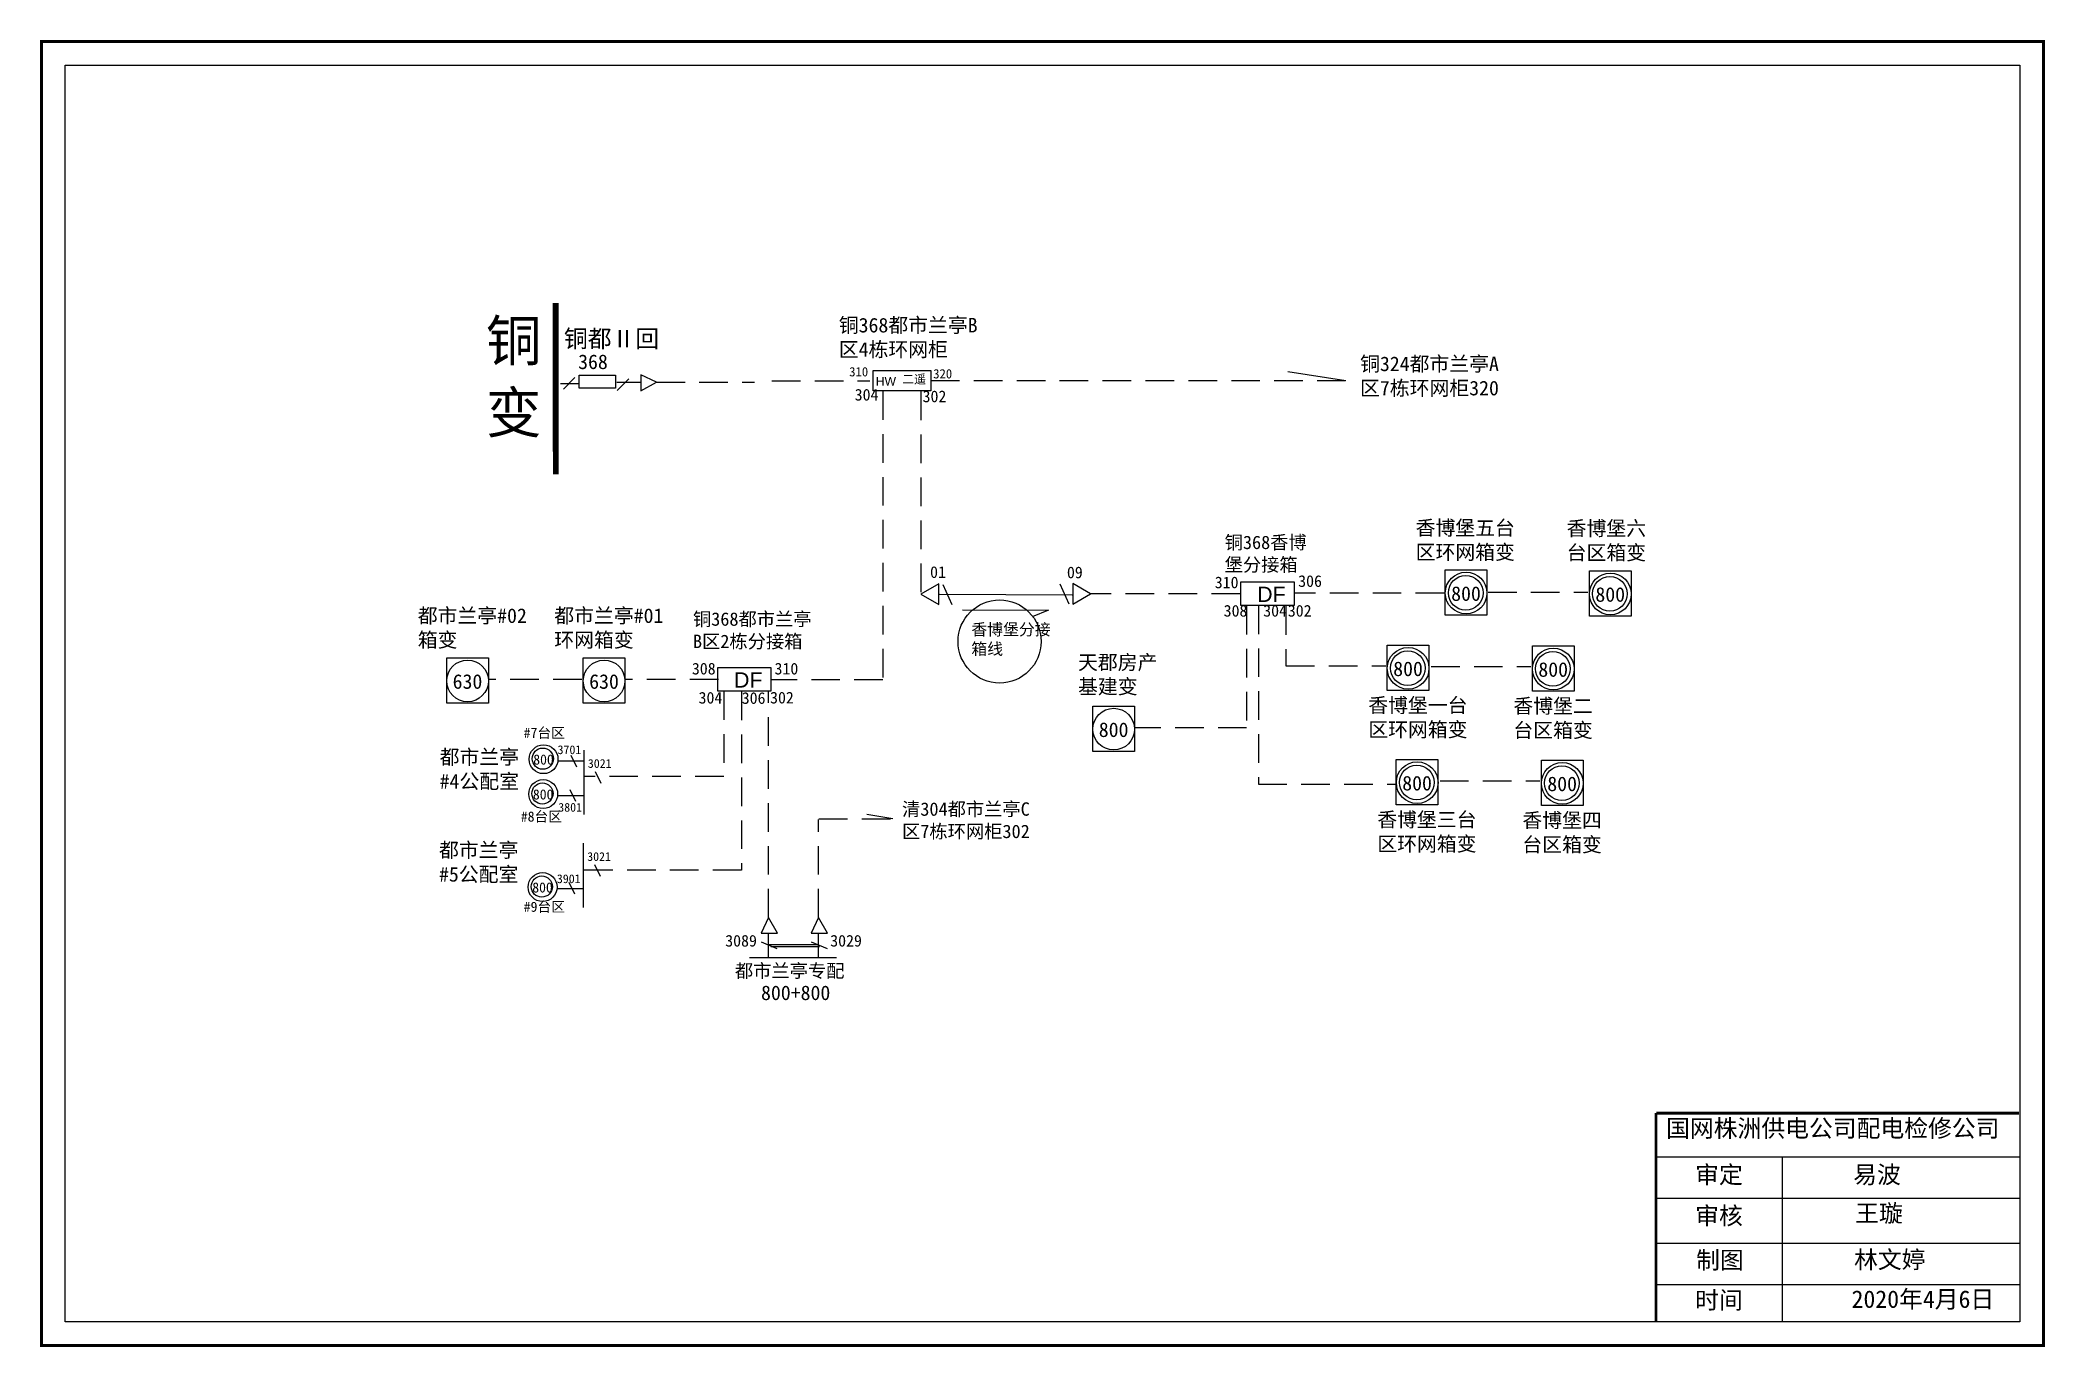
# Model space of a CAD drawing. Extents: x 0 to 344, y 0 to 224.
import ezdxf

# ---------------------------------------------------------------- set-up
doc = ezdxf.new("R2010")
doc.units = 0
doc.header["$LTSCALE"] = 0.774411
doc.linetypes.add('ACAD_ISO02W100', pattern=[15, 12, -3])
doc.linetypes.add('DASHED2', pattern=[9.525, 6.35, -3.175])
doc.layers.get('0').update_dxf_attribs({"linetype": 'CONTINUOUS'})
doc.styles.get("Standard").update_dxf_attribs({"font": '', "height": 2.5})
doc.styles.add('字体', font='', dxfattribs={"height": 2.5})
doc.styles.get('Standard').set_extended_font_data('SimSun')
doc.styles.get('字体').set_extended_font_data('SimSun')

msp = doc.modelspace()

# ---------------------------------------------------------------- linework, layer by layer
at = {"linetype": 'Continuous'}
for p, q in [((91.67, 166.25), (89.68, 164.27)), ((92.37, 166.64), (98.63, 166.64)), ((92.37, 164.41), (92.37, 166.64)), ((98.63, 166.64), (98.63, 164.41)), ((98.86, 165.46), (102.97, 165.46)), ((100.9, 166.01), (98.91, 164.03)), ((105.66, 165.45), (102.99, 166.72)), ((102.99, 166.72), (102.99, 163.94)), ((102.99, 163.94), (105.66, 165.45)), ((224.1, 165.7), (214.13, 167.2)), ((98.63, 164.41), (92.37, 164.41)), ((93.18, 100.36), (88.84, 100.36)), ((90.97, 101.4), (91.96, 99.39)), ((93.2, 102.24), (93.2, 91.2)), ((95.13, 98.6), (96.12, 96.59)), ((93.1, 94.4), (88.75, 94.4)), ((90.79, 95.48), (91.78, 93.47)), ((146.26, 90.43), (141.82, 91.16)), ((93.09, 86.26), (93.09, 75.22)), ((90.61, 79.55), (91.59, 77.54)), ((95.03, 82.61), (96.01, 80.6)), ((92.99, 78.41), (88.64, 78.41)), ((124.94, 73.48), (123.67, 70.81)), ((126.45, 70.81), (124.94, 73.48)), ((133.54, 73.48), (132.27, 70.81)), ((135.05, 70.81), (133.54, 73.48)), ((123.64, 69.31), (126.37, 68.14)), ((123.67, 70.81), (126.45, 70.81)), ((124.93, 66.69), (124.93, 70.79)), ((132.24, 69.31), (134.98, 68.14)), ((132.27, 70.81), (135.05, 70.81)), ((133.53, 66.69), (133.53, 70.79)), ((121.66, 66.65), (136.59, 66.65)), ((124.92, 68.84), (133.52, 68.84)), ((125.34, 68.51), (133.71, 68.51)), ((277.45, 32.39), (339.81, 32.39)), ((299.09, 32.38), (299.09, 4.05)), ((277.45, 25.29), (339.81, 25.29)), ((277.45, 17.54), (339.81, 17.54)), ((277.45, 10.44), (339.81, 10.44))]:
    msp.add_line(p, q, dxfattribs=at)
at = {"linetype": 'DASHED2'}
for p, q in [((105.66, 165.45), (122.49, 165.45)), ((125.49, 165.68), (142.32, 165.68)), ((152.82, 165.71), (223.99, 165.71)), ((144.58, 163.91), (144.58, 114.33)), ((151.09, 163.82), (151.09, 129)), ((205.95, 129.08), (180.19, 129.08)), ((241.03, 129.23), (215.27, 129.23)), ((248.56, 129.35), (265.71, 129.35)), ((207.08, 127.02), (207.08, 106.05)), ((209.09, 127.1), (209.09, 96.41)), ((213.83, 126.95), (213.83, 116.7)), ((92.85, 114.36), (76.86, 114.36)), ((116.31, 114.36), (100.33, 114.36)), ((144.58, 114.33), (125.33, 114.33)), ((213.83, 116.7), (230.98, 116.7)), ((238.77, 116.58), (255.91, 116.58)), ((117.25, 112.37), (117.25, 97.69)), ((120.29, 112.31), (120.29, 81.63)), ((124.94, 73.48), (124.94, 112.29)), ((207.08, 106.05), (187.81, 106.05)), ((117.25, 97.69), (93.19, 97.69)), ((240.31, 96.94), (257.46, 96.94)), ((209.09, 96.41), (232.79, 96.41)), ((133.54, 73.48), (133.54, 90.32)), ((133.58, 90.43), (146.26, 90.43)), ((120.29, 81.63), (93.17, 81.63))]:
    msp.add_line(p, q, dxfattribs=at)
at = {"linetype": 'ACAD_ISO02W100'}
msp.add_line((92.27, 165.16), (89.18, 165.17), dxfattribs=at)
at = {"color": 7}
for p, q in [((154.3, 129.05), (177.11, 128.92)), ((154.88, 130.72), (156.4, 127.26)), ((174.98, 130.82), (176.5, 127.37)), ((158.25, 126.36), (172.93, 126.27)), ((173.02, 126.26), (170.2, 125.14))]:
    msp.add_line(p, q, dxfattribs=at)
at = {"linetype": 'Continuous', "const_width": 0.5}
msp.add_lwpolyline([(0.02, 223.95), (343.99, 223.95), (343.99, -0.01), (0.02, -0.01)], close=True, dxfattribs=at)
at = {"linetype": 'Continuous'}
for points in [[(4.06, 219.91), (339.94, 219.91), (339.94, 4.03), (4.06, 4.03)], [(142.88, 167.47), (152.84, 167.47), (152.84, 163.97), (142.88, 163.97)], [(206.1, 131.13), (215.25, 131.13), (215.25, 127.06), (206.1, 127.06)], [(241.21, 133.19), (248.36, 133.19), (248.36, 125.41), (241.21, 125.41)], [(265.98, 133.04), (273.14, 133.04), (273.14, 125.26), (265.98, 125.26)], [(69.63, 118.09), (76.79, 118.09), (76.79, 110.31), (69.63, 110.31)], [(93.09, 118.09), (100.25, 118.09), (100.25, 110.31), (93.09, 110.31)], [(231.24, 120.27), (238.4, 120.27), (238.4, 112.49), (231.24, 112.49)], [(256.18, 120.15), (263.34, 120.15), (263.34, 112.37), (256.18, 112.37)], [(116.2, 116.42), (125.35, 116.42), (125.35, 112.35), (116.2, 112.35)], [(180.65, 109.81), (187.81, 109.81), (187.81, 102.03), (180.65, 102.03)], [(232.79, 100.63), (239.95, 100.63), (239.95, 92.85), (232.79, 92.85)], [(257.73, 100.51), (264.88, 100.51), (264.88, 92.73), (257.73, 92.73)]]:
    msp.add_lwpolyline(points, close=True, dxfattribs=at)
for points, const_width in [([(88.34, 179.02), (88.37, 149.63)], 1), ([(277.41, 39.9), (277.41, 4.17)], 0.5), ([(277.45, 39.9), (339.81, 39.9)], 0.5)]:
    msp.add_lwpolyline(points, dxfattribs=dict(at, const_width=const_width))
at = {"color": 7}
for points in [[(151.11, 129.02), (154.17, 127.26), (154.17, 130.79)], [(180.27, 129.09), (177.22, 130.85), (177.22, 127.32)]]:
    msp.add_lwpolyline(points, close=True, dxfattribs=at)
at = {"linetype": 'Continuous'}
for centre, radius in [((244.79, 129.23), 3.58), ((244.72, 129.25), 2.98), ((269.57, 129.07), 3.58), ((269.49, 129.1), 2.98), ((73.22, 114.13), 3.58), ((96.68, 114.13), 3.58), ((234.83, 116.3), 3.58), ((234.76, 116.33), 2.98), ((259.77, 116.18), 3.58), ((259.69, 116.21), 2.98), ((184.24, 105.85), 3.58), ((86.27, 100.68), 2.48), ((86.14, 100.77), 1.82), ((236.38, 96.66), 3.58), ((261.31, 96.54), 3.58), ((86.21, 94.7), 2.48), ((86.08, 94.79), 1.82), ((236.31, 96.69), 2.98), ((261.24, 96.57), 2.98), ((86.11, 78.72), 2.48), ((85.97, 78.81), 1.82)]:
    msp.add_circle(centre, radius, dxfattribs=at)
at = {"color": 1, "linetype": 'Continuous'}
msp.add_circle((164.63, 120.9), 7.14, dxfattribs=at)

# ---------------------------------------------------------------- texts
at = {"linetype": 'Continuous', "style": '字体'}
for s, p in [('铜', (76.37, 169.08)), ('变', (76.37, 156.73))]:
    msp.add_text(s, height=7, dxfattribs=at).set_placement(p)
at = {"linetype": 'Continuous'}
msp.add_text('368', height=2.5, dxfattribs=at).set_placement((92.21, 167.7))
at = {"linetype": 'Continuous', "attachment_point": 1, "style": '字体'}
for s, insert, char_height, width in [('铜368都市兰亭B区4栋环网柜', (137, 176.49), 2.5, 26.0593), ('铜都Ⅱ回', (89.77, 174.43), 3, 17.4016), ('铜324都市兰亭A区7栋环网柜320', (226.57, 169.85), 2.5, 26.0593), ('铜368香博堡分接箱', (203.3, 139.08), 2.3, 16.2419), ('{\\fArial|b0|i0|c0|p32;DF}', (208.89, 130.32), 2.6248, 11.1581), ('铜368都市兰亭B区2栋分接箱', (111.94, 125.91), 2.3, 21.5893), ('{\\fArial|b0|i0|c0|p32;DF}', (119, 115.61), 2.6248, 11.1581), ('清304都市兰亭C区7栋环网柜302', (147.87, 93.27), 2.3, 23.3106), ('都市兰亭专配', (119.15, 65.49), 2.3, 23.3106), ('国网株洲供电公司配电检修公司', (279.15, 38.79), 3, 82.0179), ('审定', (284.15, 30.83), 3, 23.4615), ('易波', (311.3, 30.84), 3, 23.4615), ('审核', (284.15, 23.77), 3, 23.4615), ('王璇', (311.64, 24.2), 3, 33.0539), ('制图', (284.31, 16.15), 3, 23.4615), ('林文婷', (311.45, 16.23), 3, 58.2923), ('时间', (284.15, 9.27), 3, 23.4615), ('2020年4月6日', (311.02, 9.44), 3, 25.7722)]:
    msp.add_mtext(s, dxfattribs=dict(at, insert=insert, char_height=char_height, width=width))
at = {"color": 7, "width": 18.5524, "attachment_point": 1}
for s, insert, char_height in [('310', (138.79, 168.04), 1.6), ('{\\fArial|b0|i0|c0|p32;HW}', (143.35, 166.35), 1.5), ('320', (153.22, 167.69), 1.6)]:
    msp.add_mtext(s, dxfattribs=dict(at, insert=insert, char_height=char_height))
at = {"color": 4, "insert": (147.89, 166.7), "char_height": 1.5, "width": 18.5524, "attachment_point": 1}
msp.add_mtext('二遥', dxfattribs=at)
at = {"linetype": 'Continuous', "width": 5.6554, "attachment_point": 1}
for s, insert, char_height in [('{\\H0.8x;304}', (139.73, 164.29), 2.5), ('{\\H0.8x;302}', (151.4, 164.01), 2.5), ('{\\H0.8x;01}', (152.69, 133.82), 2.5), ('{\\H0.8x;09}', (176.2, 133.77), 2.5), ('{\\H0.8x;310}', (201.6, 132.05), 2.5), ('{\\H0.8x;306}', (215.94, 132.28), 2.5), ('{\\H0.8x;308}', (203.13, 127.18), 2.5), ('{\\H0.8x;304}', (209.93, 127.18), 2.5), ('{\\H0.8x;302}', (214.16, 127.18), 2.5), ('{\\H0.8x;308}', (111.76, 117.24), 2.5), ('{\\H0.8x;310}', (125.96, 117.24), 2.5), ('{\\H0.8x;304}', (112.91, 112.24), 2.5), ('{\\H0.8x;306}', (120.32, 112.19), 2.5), ('{\\H0.8x;302}', (125.19, 112.26), 2.5), ('3701', (88.68, 103.06), 1.5), ('3021', (93.88, 100.7), 1.5), ('3801', (88.8, 93.17), 1.5), ('3021', (93.77, 84.71), 1.5), ('3901', (88.56, 80.9), 1.5), ('{\\H0.8x;3089}', (117.49, 70.5), 2.5), ('{\\H0.8x;3029}', (135.53, 70.5), 2.5)]:
    msp.add_mtext(s, dxfattribs=dict(at, insert=insert, char_height=char_height))
at = {"attachment_point": 1, "style": '字体'}
for s, insert, char_height, width in [('香博堡五台区环网箱变', (236.12, 141.67), 2.5, 19.2417), ('香博堡六台区箱变', (262.07, 141.59), 2.5, 16.1167), ('都市兰亭#02箱变', (64.66, 126.59), 2.5, 20.0915), ('都市兰亭#01环网箱变', (88.12, 126.59), 2.5, 20.0915), ('香博堡分接箱线', (159.77, 123.97), 2, 15.4056), ('天郡房产基建变', (178.11, 118.58), 2.5, 15.4056), ('香博堡一台区环网箱变', (227.98, 111.2), 2.5, 19.2417), ('香博堡二台区箱变', (252.91, 111.08), 2.5, 16.1167), ('都市兰亭#4公配室', (68.42, 102.31), 2.5, 14.4271), ('香博堡三台区环网箱变', (229.53, 91.56), 2.5, 19.2417), ('香博堡四台区箱变', (254.46, 91.44), 2.5, 16.1167), ('都市兰亭#5公配室', (68.31, 86.33), 2.5, 14.4271)]:
    msp.add_mtext(s, dxfattribs=dict(at, insert=insert, char_height=char_height, width=width))
at = {"attachment_point": 1}
for s, insert, char_height, width in [('800', (242.22, 130.38), 2.5, 4.8377), ('800', (267, 130.23), 2.5, 4.8377), ('800', (232.26, 117.46), 2.5, 4.8377), ('800', (257.2, 117.34), 2.5, 4.8377), ('630', (70.65, 115.28), 2.5, 4.8377), ('630', (94.11, 115.28), 2.5, 4.8377), ('800', (181.67, 107), 2.5, 4.8377), ('#7台区', (82.86, 106.08), 1.729, 7.9746), ('800', (84.5, 101.49), 1.729, 3.3464), ('800', (233.81, 97.82), 2.5, 4.8377), ('800', (258.74, 97.7), 2.5, 4.8377), ('800', (84.44, 95.5), 1.729, 3.3464), ('#8台区', (82.37, 91.7), 1.729, 7.9746), ('800', (84.33, 79.52), 1.729, 3.3464), ('#9台区', (82.87, 76.2), 1.729, 7.9746), ('800+800', (123.64, 61.81), 2.5, 4.8377)]:
    msp.add_mtext(s, dxfattribs=dict(at, insert=insert, char_height=char_height, width=width))

doc.saveas('drawing.dxf')
